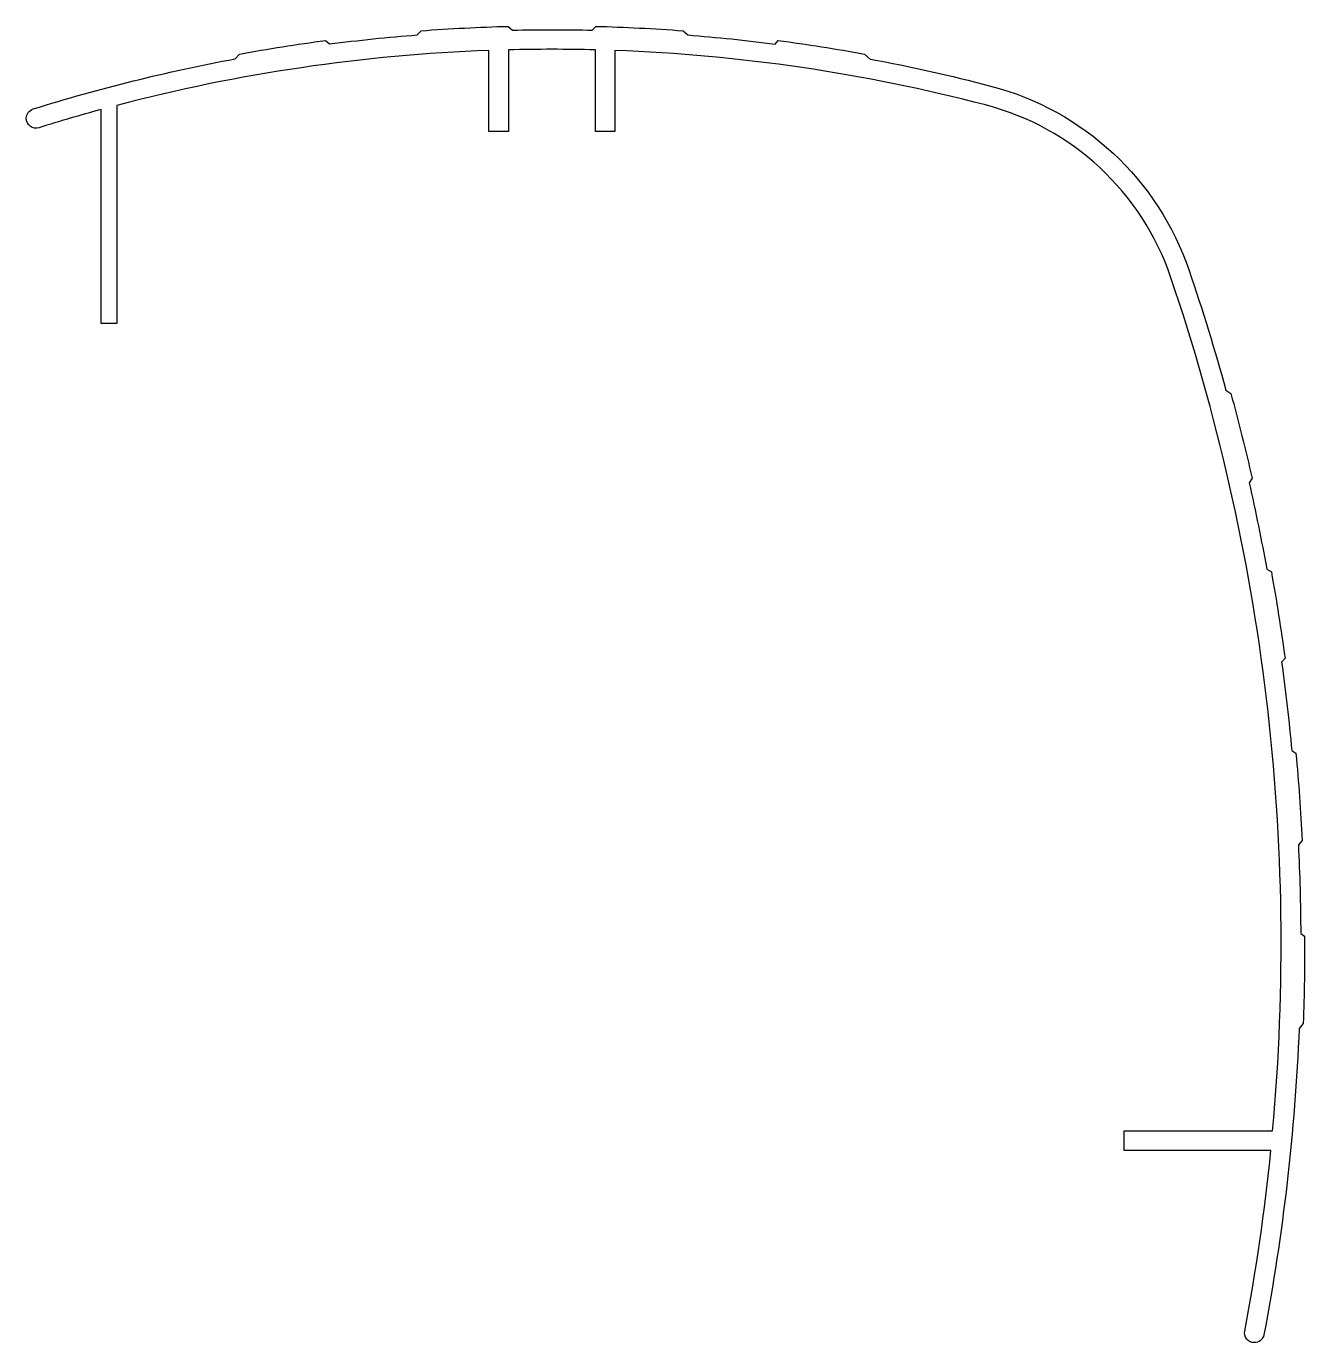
# Model space of a CAD drawing. Extents: x 579 to 742, y -222 to -54.
import ezdxf

# ---------------------------------------------------------------- set-up
doc = ezdxf.new("R2010")
doc.units = 0
doc.header["$LTSCALE"] = 15
doc.layers.get('0').update_dxf_attribs({"linetype": 'CONTINUOUS'})

msp = doc.modelspace()

# ---------------------------------------------------------------- linework, layer by layer
msp.add_lwpolyline([(741.21, -182.1, -0.036962), (736.72, -221.19, -0.360134), (735.49, -222.2, -0.470443), (734.27, -220.72, 0.022051), (737.61, -197.69), (721.91, -197.69), (718.91, -197.69), (718.91, -195.19), (737.84, -195.19, 0.10507), (724.82, -86.22, 0.251916), (701.22, -64.29, 0.054709), (653.95, -57.33), (653.95, -67.69), (651.45, -67.69), (651.45, -65.69), (651.45, -57.26, 0.012645), (640.37, -57.26), (640.37, -65.69), (640.37, -67.69), (637.87, -67.69), (637.87, -57.33, 0.054933), (590.41, -64.34), (590.41, -92.19), (588.41, -92.19), (588.41, -64.87, 0.009425), (580.49, -67.19, -0.506132), (578.86, -65.99, -0.327905), (579.74, -64.8, -0.029969), (605.49, -58.41), (606.04, -57.8, -0.012538), (617.04, -56.07), (617.52, -56.51, -0.012705), (628.72, -55.35), (629.21, -54.82, -0.012538), (640.32, -54.26), (640.86, -54.74, -0.011507), (651.06, -54.75), (651.5, -54.26, -0.012552), (662.63, -54.82), (663.23, -55.36, -0.012632), (674.37, -56.52), (674.77, -56.07, -0.012552), (685.78, -57.8), (686.49, -58.43, -0.017774), (701.85, -61.87, -0.251916), (727.18, -85.41, -0.01499), (731.88, -100.68), (732.51, -101.09, -0.010444), (735.22, -111.91), (734.84, -112.5, -0.010539), (737.09, -123.5), (737.67, -123.87, -0.010442), (739.42, -134.88), (738.98, -135.4, -0.010647), (740.28, -146.67), (740.81, -147.01, -0.010438), (741.59, -158.13), (741.12, -158.69, -0.010624), (741.42, -170.01), (741.92, -170.33, -0.010437), (741.73, -181.48), (741.21, -182.1)], format="xyb")

doc.saveas('drawing.dxf')
